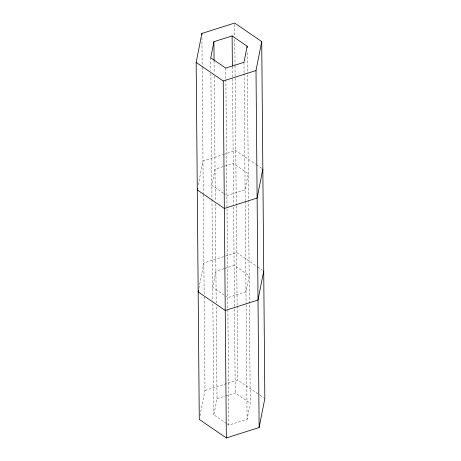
<?xml version="1.0" encoding="UTF-8"?>
<svg xmlns="http://www.w3.org/2000/svg" width="461" height="461" viewBox="0 0 461 461"><rect width="100%" height="100%" fill="white"/><g stroke="black" fill="none" stroke-linecap="round" stroke-linejoin="round"><path stroke-width="0.35" stroke-dasharray="2.31 1.73" d="M198.253 184.976L202.984 160.958L222.79 154.666M198.864 288.384L203.877 262.954L236.654 252.536L257.25 266.648M199.976 415.874L204.989 390.444L204.165 295.899M226.57 423.492L213.846 414.779L217.022 398.69L216.209 305.574M227.152 423.89L228.887 425.077L247.096 419.291L250.265 403.202L247.384 72.723M223.47 154.447L235.761 150.545L255.769 164.249M224 268.625L215.909 271.195L212.734 287.284L225.458 296.002M224.674 268.411L234.119 265.409L249.153 275.713L245.984 291.801L227.774 297.587L226.04 296.4M204.989 390.444L237.767 380.031L259.537 394.944M217.022 398.69L225.112 396.114M225.786 395.901L235.231 392.899L250.265 403.202M256.356 164.652L262.246 168.686M223.412 193.217L211.847 185.287L215.016 169.199L233.226 163.413L248.266 173.716L245.091 189.805L226.881 195.591L223.994 193.608M257.837 267.052L262.545 270.273M260.125 395.348L264.833 398.575M247.205 52.669L247.378 72.008M243.978 62.31L244.076 73.057M244.082 73.772L245.189 200.581M245.194 201.296L246.088 303.978M246.093 304.692L247.096 419.291M234.661 24.485L234.77 36.661M234.793 39.525L235.018 65.306M235.024 66.027L236.239 205.133M236.245 205.848L237.115 305.539M237.121 306.254L237.767 380.031M232.384 66.718L233.583 204.356M233.606 207.231L234.47 306.237M234.499 309.101L235.231 392.899M225.769 68.101L225.867 78.843M225.873 79.557L228.887 425.077M214.071 61.048L214.181 73.224M214.204 76.088L215.293 200.806M215.316 203.676L216.203 304.859M210.735 57.798L210.844 70.689M210.873 73.553L211.962 198.939M211.974 199.653L212.855 300.895M212.878 303.759L213.846 414.779M201.912 37.762L202.16 66.413M202.166 67.133L203.272 194M203.284 194.721L204.16 295.184"/><path stroke-width="0.69" d="M196.167 62.425L201.872 33.469L234.649 23.05L261.721 41.594L264.833 398.575L259.128 427.531L226.351 437.95L199.279 419.406L196.167 62.425L223.233 80.969L256.011 70.556L261.721 41.594M213.904 41.709L210.735 57.798L225.769 68.101L243.978 62.31L247.154 46.221L232.114 35.923L213.904 41.709L214.065 60.333M197.556 188.509L197.279 189.92L224.346 208.464L257.123 198.046L262.833 169.089M198.449 290.499L198.167 291.911L225.239 310.455L258.016 300.042L263.721 271.08M256.011 70.556L259.128 427.531M247.154 46.221L247.165 47.656M232.114 35.923L232.379 66.004M223.233 80.969L226.351 437.95M201.872 33.469L201.889 34.898"/></g></svg>
